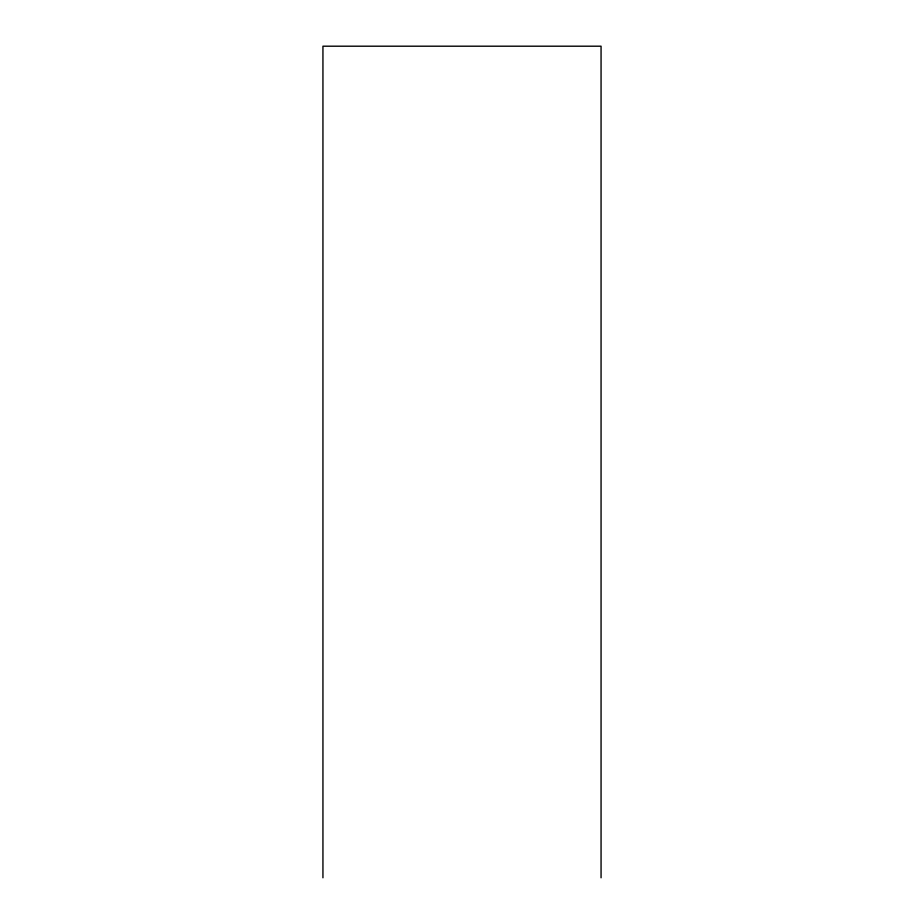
<?xml version="1.0" encoding="UTF-8"?>
<svg xmlns="http://www.w3.org/2000/svg" width="924" height="924" viewBox="0 0 924 924"><rect width="100%" height="100%" fill="white"/><g stroke="black" fill="none" stroke-linecap="round" stroke-linejoin="round"><path stroke-width="1.39" d="M601.062 877.8L601.062 46.2L322.938 46.2L322.938 877.8"/></g></svg>
